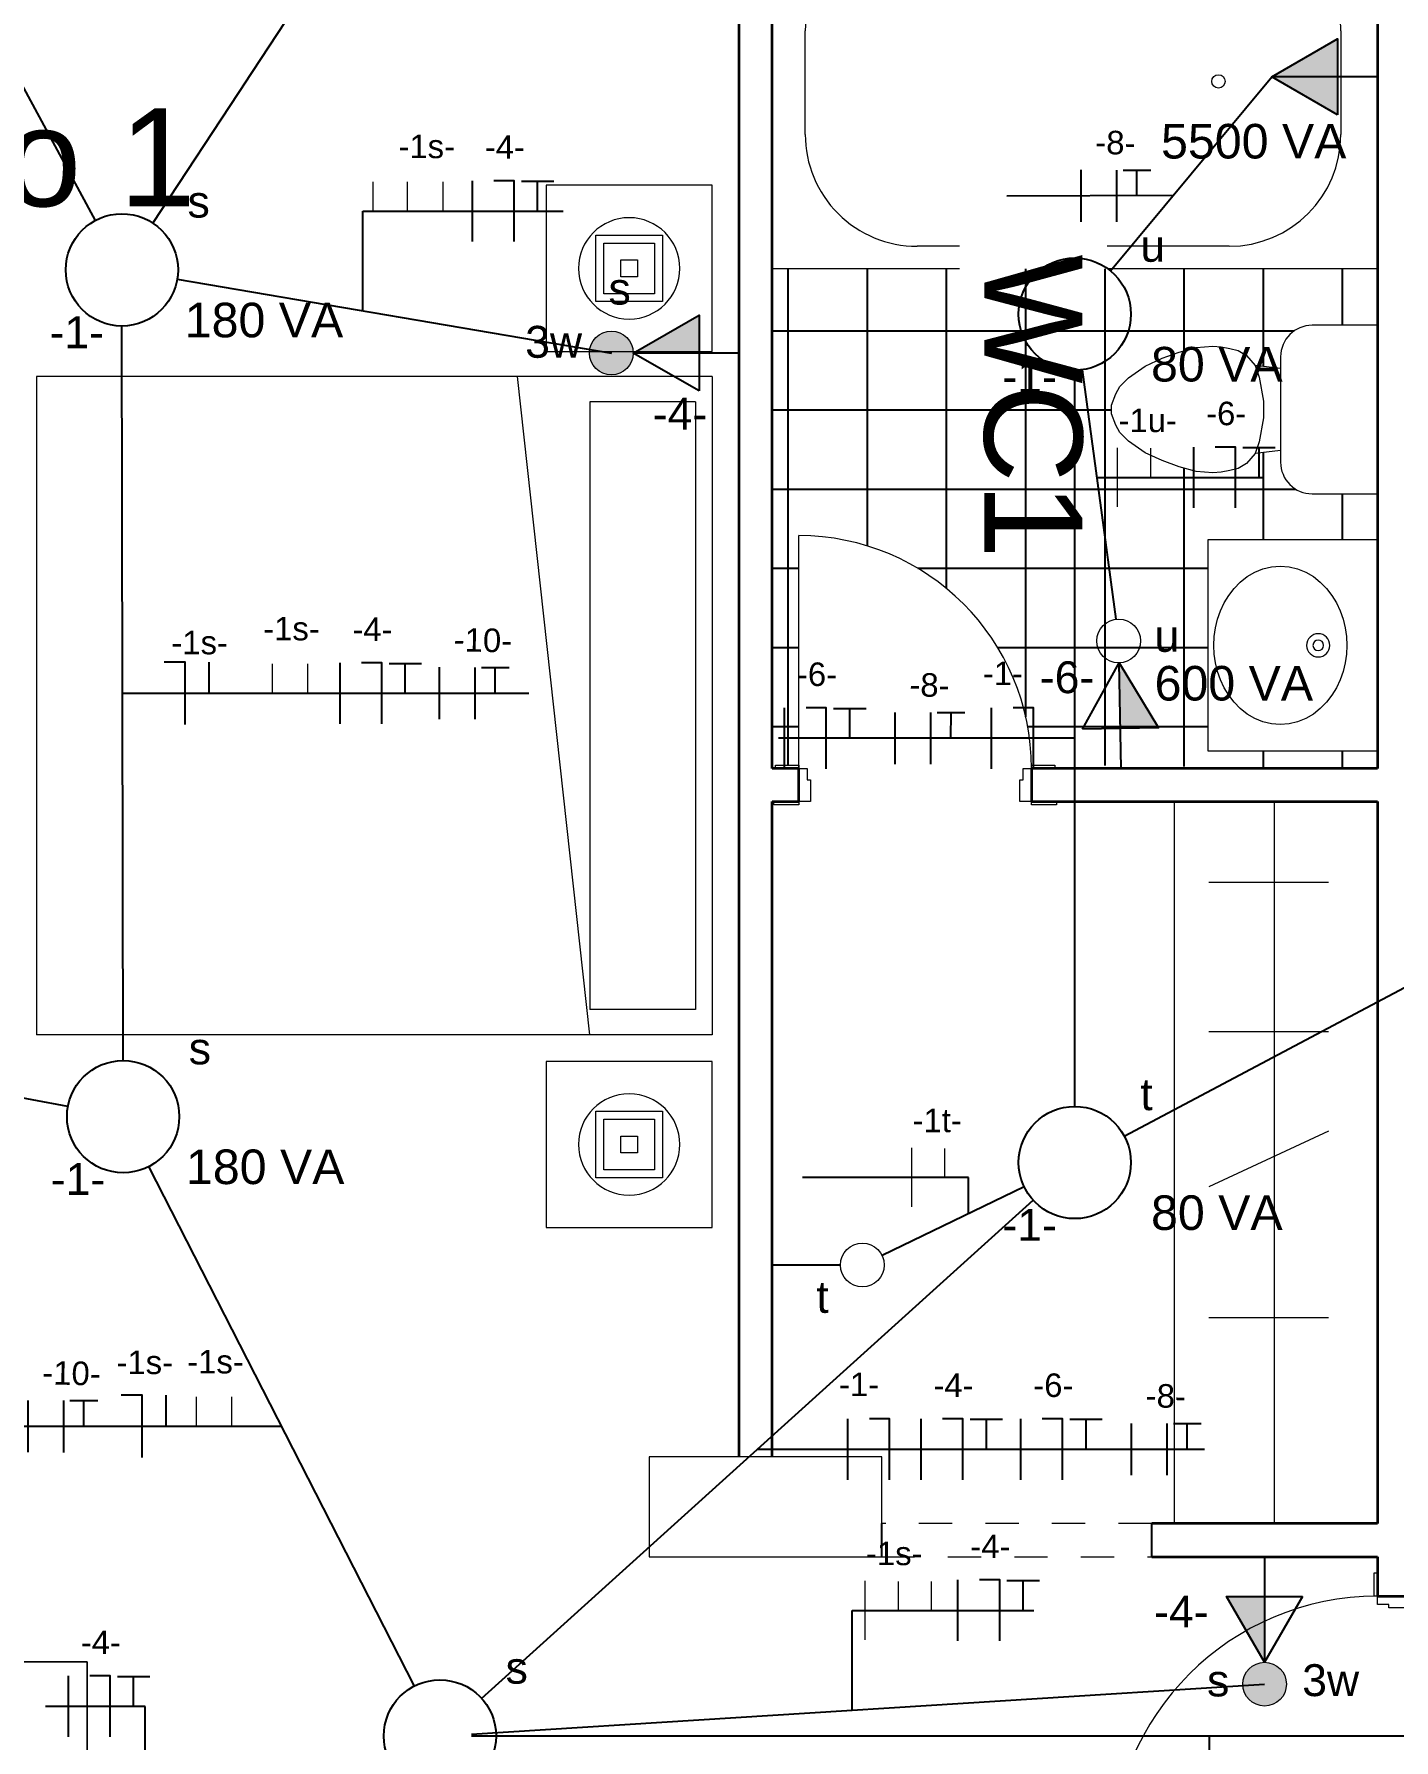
# Model space of a CAD drawing. Header units: metres. Extents: x -182 to 99, y 70 to 117.
# Drawn here: x -4.22 to -0.13, y 104.58 to 109.72 of the extents above; entities that cross this region are included whole.
import ezdxf

# ---------------------------------------------------------------- set-up
doc = ezdxf.new("R2010")
doc.units = ezdxf.units.M
doc.header["$LTSCALE"] = 0.01
doc.linetypes.add('Basculante', pattern=[0.003969, 0.002381, -0.001587])
for name, color, linetype, lineweight in [('A-ANNO-TEXT', 2, 'Continuous', 9), ('A-DETL', 5, 'Continuous', 9), ('A-DETL-GENF', 3, 'Basculante', 9), ('A-DOOR', 1, 'Continuous', 9), ('A-DOOR-FRAM', 1, 'Continuous', 13), ('A-WALL', 2, 'Continuous', 9), ('E-LITE-EQPM', 4, 'Continuous', 9), ('G-IMPT', 1, 'Continuous', 9), ('I-FURN', 6, 'Continuous', 9), ('P-SANR-FIXT', 6, 'Continuous', 9), ('S-COLS', 6, 'Continuous', 9)]:
    doc.layers.add(name, color=color, linetype=linetype, lineweight=lineweight)
for name, color, linetype in [('FIAÇÃO', 10, 'Continuous'), ('Força', 7, 'Continuous'), ('Iluminação', 7, 'Continuous')]:
    doc.layers.add(name, color=color, linetype=linetype)
doc.styles.add('Arial', font='arial.ttf', dxfattribs={"height": 0.29506})
doc.styles.add('Arial_2', font='arial.ttf', dxfattribs={"height": 0.258177})
doc.dimstyles.new('Diagonal', dxfattribs={"dimscale": 0.3048, "dimtxt": 0.258177, "dimasz": 1.025262, "dimexe": 0.984252, "dimexo": 0.615157, "dimgap": 0.04101, "dimtad": 1, "dimrnd": 0.01, "dimzin": 0, "dimdsep": 46, "dimtxsty": 'Arial_2', "dimblk1": 'OBLIQUE', "dimblk2": 'OBLIQUE', "dimsah": 1, "dimcen": 0.09, "dimse1": 1, "dimse2": 1, "dimazin": 0, "dimtfac": 1, "dimtix": 1, "dimtmove": 0, "dimatfit": 3, "dimfxl": 1, "dimtvp": 1, "dimtfill": 1, "dimtolj": 1, "dimtzin": 0, "dimarcsym": 2})

# ---------------------------------------------------------------- blocks, each defined once
blk = doc.blocks.new('Puerta de 1 hoja - 70 x 210 cm-V11-Nivel 4')
at = {"layer": 'A-DOOR', "lineweight": 13}
blk.add_line((0.6169, -0.05), (0.6169, -0.75), dxfattribs=at)
blk.add_arc((0.6169, -0.05), 0.7, 180, 270, dxfattribs=at)
at = {"layer": 'A-DOOR-FRAM'}
for p, q in [((-0.1581, 0.06), (-0.0831, 0.06)), ((-0.1581, 0.05), (-0.1581, 0.06)), ((-0.0831, 0.06), (-0.0831, 0.05)), ((0.6169, 0.05), (0.6169, 0.06)), ((0.6169, 0.06), (0.6919, 0.06)), ((0.6919, 0.06), (0.6919, 0.05)), ((-0.0831, 0.05), (-0.0481, 0.05)), ((-0.0481, 0.05), (-0.0481, -0.015)), ((0.5819, -0.015), (0.5819, 0.05)), ((0.5819, 0.05), (0.6169, 0.05)), ((-0.1531, -0.06), (-0.1531, -0.05)), ((-0.0831, -0.05), (-0.0831, -0.06)), ((-0.0581, -0.05), (-0.0831, -0.05)), ((-0.0581, -0.015), (-0.0581, -0.05)), ((-0.0481, -0.015), (-0.0581, -0.015)), ((0.5919, -0.015), (0.5819, -0.015)), ((0.5919, -0.05), (0.5919, -0.015)), ((0.6169, -0.05), (0.5919, -0.05)), ((0.6169, -0.06), (0.6169, -0.05)), ((0.6869, -0.05), (0.6869, -0.06)), ((-0.0831, -0.06), (-0.1531, -0.06)), ((0.6869, -0.06), (0.6169, -0.06))]:
    blk.add_line(p, q, dxfattribs=at)
blk = doc.blocks.new('Puerta de 1 hoja - 80 x 210 cm-196792-Nivel 4')
at = {"layer": 'A-DOOR', "lineweight": 13}
blk.add_line((0.6669, -0.05), (0.6669, -0.85), dxfattribs=at)
blk.add_arc((0.6669, -0.05), 0.8, 180, 270, dxfattribs=at)
at = {"layer": 'A-DOOR-FRAM'}
for p, q in [((-0.2081, 0.06), (-0.1331, 0.06)), ((-0.2081, 0.05), (-0.2081, 0.06)), ((-0.1331, 0.06), (-0.1331, 0.05)), ((0.6669, 0.05), (0.6669, 0.06)), ((0.6669, 0.06), (0.7419, 0.06)), ((0.7419, 0.06), (0.7419, 0.05)), ((-0.1331, 0.05), (-0.0981, 0.05)), ((-0.0981, 0.05), (-0.0981, -0.015)), ((0.6319, -0.015), (0.6319, 0.05)), ((0.6319, 0.05), (0.6669, 0.05)), ((-0.2031, -0.06), (-0.2031, -0.05)), ((-0.1331, -0.05), (-0.1331, -0.06)), ((-0.1081, -0.05), (-0.1331, -0.05)), ((-0.1081, -0.015), (-0.1081, -0.05)), ((-0.0981, -0.015), (-0.1081, -0.015)), ((0.6419, -0.015), (0.6319, -0.015)), ((0.6419, -0.05), (0.6419, -0.015)), ((0.6669, -0.05), (0.6419, -0.05)), ((0.6669, -0.06), (0.6669, -0.05)), ((0.7369, -0.05), (0.7369, -0.06)), ((-0.1331, -0.06), (-0.2031, -0.06)), ((0.7369, -0.06), (0.6669, -0.06))]:
    blk.add_line(p, q, dxfattribs=at)
blk = doc.blocks.new('M_Cama-Estándar - 1981 x 2032 mm - Matrimonio grande-171284-Nivel 4')
at = {"layer": 'I-FURN'}
for p, q in [((-0.719, 0.9704), (-0.719, -1.0616)), ((-0.719, 0.9704), (1.262, 0.9704)), ((1.262, 0.9704), (1.262, -1.0616)), ((-0.6428, 0.9196), (-0.6428, 0.6021)), ((-0.6428, 0.9196), (1.1858, 0.9196)), ((1.1858, 0.9196), (1.1858, 0.6021)), ((1.262, 0.6021), (-0.719, 0.3842)), ((-0.6428, 0.6021), (1.1858, 0.6021)), ((-0.719, -1.0616), (1.262, -1.0616))]:
    blk.add_line(p, q, dxfattribs=at)
blk = doc.blocks.new('Craftsman05 - 12ZFNB05_dwg-256066-Nivel 4')
at = {"layer": 'G-IMPT'}
for p, q in [((0.762, 1.4224), (0, 1.4224)), ((0, 1.4224), (0.762, 1.4224)), ((0.762, 0), (0.762, 1.4224)), ((0.762, 1.4224), (0.762, 0)), ((0.762, 0), (0, 0)), ((0, 0), (0.762, 0))]:
    blk.add_line(p, q, dxfattribs=at)
blk = doc.blocks.new('Craftsman05 - Craftsman05-256427-Nivel 4')
blk.add_blockref('Craftsman05 - 12ZFNB05_dwg-256066-Nivel 4', (0, 0))
blk = doc.blocks.new('M_Puerta-Hueco - 0813 x 2134mm-226122-Nivel 4')
at = {"layer": 'A-DETL-GENF'}
for p, q in [((0.3983, 0.05), (-0.4147, 0.05)), ((-0.4147, -0.05), (0.3983, -0.05))]:
    blk.add_line(p, q, dxfattribs=at)
at = {"layer": 'A-DETL-GENF', "linetype": 'Continuous', "lineweight": 25}
for p, q in [((-0.4147, 0.05), (-0.4147, -0.05)), ((0.3983, -0.05), (0.3983, 0.05))]:
    blk.add_line(p, q, dxfattribs=at)
blk = doc.blocks.new('Table basse - Centre en verre - Table basse - Centre en verre 2-258564-Nivel 4')
at = {"layer": 'I-FURN'}
for p, q in [((0.2653, 0.2891), (-0.2347, 0.2891)), ((-0.2347, 0.2891), (-0.2347, -0.2109)), ((0.2653, -0.2109), (0.2653, 0.2891)), ((-0.0847, -0.0609), (-0.0847, 0.1391)), ((-0.0847, 0.1391), (0.1153, 0.1391)), ((-0.0847, -0.0609), (-0.0847, 0.1391)), ((-0.0847, 0.1391), (0.1153, 0.1391)), ((0.1153, 0.1391), (0.1153, -0.0609)), ((0.1153, 0.1391), (0.1153, -0.0609)), ((0.1153, -0.0609), (-0.0847, -0.0609)), ((0.1153, -0.0609), (-0.0847, -0.0609)), ((-0.2347, -0.2109), (0.2653, -0.2109))]:
    blk.add_line(p, q, dxfattribs=at)
blk = doc.blocks.new('Lampe de bureau - Hémisphérique - Incandescente 60 watts -259517-Nivel 4')
at = {"layer": 'E-LITE-EQPM'}
for p, q in [((-0.0762, -0.0762), (-0.0762, 0.0762)), ((-0.0762, 0.0762), (0.0762, 0.0762)), ((0.0762, 0.0762), (0.0762, -0.0762)), ((-0.0254, -0.0254), (-0.0254, 0.0254)), ((-0.0254, 0.0254), (0.0254, 0.0254)), ((0.0254, 0.0254), (0.0254, -0.0254)), ((0.0254, -0.0254), (-0.0254, -0.0254)), ((0.0762, -0.0762), (-0.0762, -0.0762))]:
    blk.add_line(p, q, dxfattribs=at)
for start, end in [(360, 180), (180, 360)]:
    blk.add_arc((0, 0), 0.1524, start, end, dxfattribs=at)
blk = doc.blocks.new('M_Retrete-Doméstico-3D - M_Retrete-Doméstico-3D-238676-Nivel 4')
at = {"layer": 'P-SANR-FIXT'}
for p, q in [((-0.095, 0.254), (-0.0696, 0.2794)), ((-0.0696, 0.2794), (-0.0476, 0.2921)), ((-0.0476, 0.2921), (-0.0127, 0.3048)), ((-0.0127, 0.3048), (0.0127, 0.3048)), ((0.0127, 0.3048), (0.0476, 0.2921)), ((0.0476, 0.2921), (0.0696, 0.2794)), ((0.0696, 0.2794), (0.095, 0.254)), ((-0.1302, 0.2032), (-0.095, 0.254)), ((0.095, 0.254), (0.1302, 0.2032)), ((-0.1539, 0.1524), (-0.1302, 0.2032)), ((0.1302, 0.2032), (0.1539, 0.1524)), ((-0.1724, 0.1016), (-0.1539, 0.1524)), ((0.1539, 0.1524), (0.1724, 0.1016)), ((-0.1861, 0.0506), (-0.1724, 0.1016)), ((0.1724, 0.1016), (0.1861, 0.0506)), ((-0.1905, 0), (-0.1861, 0.0506)), ((0.1861, 0.0506), (0.1905, 0)), ((-0.1883, -0.0253), (-0.1905, 0)), ((-0.1838, -0.0508), (-0.1883, -0.0253)), ((-0.177, -0.0762), (-0.1838, -0.0508)), ((0.1838, -0.0508), (0.177, -0.0762)), ((0.1883, -0.0253), (0.1838, -0.0508)), ((0.1905, 0), (0.1883, -0.0253)), ((-0.1626, -0.1016), (-0.177, -0.0762)), ((-0.1323, -0.127), (-0.1626, -0.1016)), ((0.1626, -0.1016), (0.1323, -0.127)), ((0.177, -0.0762), (0.1626, -0.1016)), ((-0.0974, -0.1397), (-0.1323, -0.127)), ((-0.1235, -0.2038), (-0.1323, -0.127)), ((-0.0254, -0.1524), (-0.0974, -0.1397)), ((0.0254, -0.1524), (-0.0254, -0.1524)), ((0.0974, -0.1397), (0.0254, -0.1524)), ((0.1323, -0.127), (0.0974, -0.1397)), ((0.1235, -0.2038), (0.1323, -0.127)), ((0.1587, -0.2038), (-0.1588, -0.2038)), ((-0.2534, -0.2984), (-0.2534, -0.4947)), ((0.2534, -0.4947), (0.2534, -0.2984))]:
    blk.add_line(p, q, dxfattribs=at)
for centre, start, end in [((-0.1588, -0.2984), 90, 180), ((0.1587, -0.2984), 0, 90)]:
    blk.add_arc(centre, 0.0946, start, end, dxfattribs=at)
blk = doc.blocks.new('M_Lavabo - Oval - 635 mm x 510 mm - Privado-224825-Nivel 4')
at = {"layer": 'P-SANR-FIXT'}
for p, q in [((1.0218, -10.2437), (1.0218, -10.7537)), ((1.6568, -10.7537), (1.6568, -10.2437)), ((1.0218, -10.7537), (1.6568, -10.7537))]:
    blk.add_line(p, q, dxfattribs=at)
at = {"layer": 'P-SANR-FIXT', "flags": 128}
for points in [[(1.101, -10.5356), (1.1031, -10.5092), (1.1093, -10.4834), (1.1193, -10.4589), (1.1327, -10.4361), (1.1491, -10.4153), (1.168, -10.3967), (1.189, -10.3805), (1.2117, -10.3668), (1.2358, -10.3556), (1.2608, -10.3469), (1.2866, -10.3407), (1.3129, -10.337), (1.3393, -10.3358), (1.3658, -10.337), (1.3921, -10.3407), (1.4179, -10.3469), (1.4429, -10.3556), (1.4669, -10.3668), (1.4896, -10.3805), (1.5107, -10.3967), (1.5296, -10.4153), (1.546, -10.4361), (1.5594, -10.4589), (1.5694, -10.4834), (1.5756, -10.5092), (1.5777, -10.5356)], [(1.5777, -10.5356), (1.5756, -10.562), (1.5694, -10.5878), (1.5594, -10.6123), (1.546, -10.6352), (1.5296, -10.656), (1.5107, -10.6745), (1.4896, -10.6907), (1.4669, -10.7044), (1.4429, -10.7156), (1.4179, -10.7243), (1.3921, -10.7305), (1.3658, -10.7342), (1.3393, -10.7354), (1.3129, -10.7342), (1.2866, -10.7305), (1.2608, -10.7243), (1.2358, -10.7156), (1.2117, -10.7044), (1.189, -10.6907), (1.168, -10.6745), (1.1491, -10.656), (1.1327, -10.6352), (1.1193, -10.6123), (1.1093, -10.5878), (1.1031, -10.562), (1.101, -10.5356)]]:
    blk.add_lwpolyline(points, dxfattribs=at)
at = {"layer": 'P-SANR-FIXT'}
for radius, start, end in [(0.0349, 0, 180), (0.016, 0, 180), (0.016, 0, 180), (0.0349, 180, 360), (0.016, 180, 0), (0.016, 180, 0)]:
    blk.add_arc((1.3393, -10.4215), radius, start, end, dxfattribs=at)
blk = doc.blocks.new('M_Bañera de hidromasaje - 1830 mm x 1120 mm - Privado-227122-Nivel 4')
at = {"layer": 'P-SANR-FIXT'}
for p, q in [((0, 1.12), (1.82, 1.12)), ((0.4461, 1.0525), (1.3839, 1.0525)), ((0.1095, 0.404), (0.1095, 0.716)), ((1.7205, 0.716), (1.7205, 0.404)), ((1.3839, 0.0675), (0.4461, 0.0675)), ((1.82, 0), (0, 0))]:
    blk.add_line(p, q, dxfattribs=at)
blk.add_circle((0.4778, 0.5564), 0.02, dxfattribs=at)
for centre, radius, start, end in [((0.4461, 0.716), 0.3365, 90, 180), ((1.3839, 0.716), 0.3366, 360, 90), ((0.4461, 0.404), 0.3366, 180, 270), ((1.3839, 0.404), 0.3366, 270, 0)]:
    blk.add_arc(centre, radius, start, end, dxfattribs=at)
blk = doc.blocks.new('Pilar rectangular hormigón - 300 x 700 mm-V16-Nivel 4')
at = {"layer": 'S-COLS'}
for p, q in [((0.05, 0.35), (-0.15, 0.35)), ((-0.15, 0.35), (-0.15, -0.35)), ((0.15, -0.35), (0.15, 0.3485)), ((-0.15, -0.35), (0.15, -0.35))]:
    blk.add_line(p, q, dxfattribs=at)
blk = doc.blocks.new('_Oblique')
at = {"color": 0, "linetype": 'ByBlock', "lineweight": -2}
blk.add_line((-0.5, -0.5), (0.5, 0.5), dxfattribs=at)
blk = doc.blocks.new('*D441')
at = {"color": 0, "lineweight": -2, "transparency": 16777216}
blk.add_line((-6.0229, 115.63), (8.6451, 115.63), dxfattribs=at)
at = {"layer": 'Defpoints', "color": 0, "transparency": 16777216}
for p in [(-6.0229, 115.63), (8.6451, 115.63), (8.6451, 109.44)]:
    blk.add_point(p, dxfattribs=at)
at = {"color": 0, "lineweight": -2, "transparency": 16777216, "xscale": 0.3124999999999999, "yscale": 0.3124999999999999, "zscale": 0.3124999999999999, "rotation": 180}
blk.add_blockref('_Oblique', (-6.0229, 115.63), dxfattribs=at)
at = {"color": 0, "lineweight": -2, "transparency": 16777216, "xscale": 0.3124999999999999, "yscale": 0.3124999999999999, "zscale": 0.3124999999999999}
blk.add_blockref('_Oblique', (8.6451, 115.63), dxfattribs=at)
at = {"color": 0, "transparency": 16777216, "insert": (1.3111, 115.7743), "char_height": 0.25818, "attachment_point": 5, "style": 'Arial_2', "bg_fill": 3, "box_fill_scale": 1.1, "bg_fill_color": 256, "bg_fill_true_color": 13158600, "bg_fill_transparency": 0}
blk.add_mtext('\\A1;14.67', dxfattribs=at)
blk = doc.blocks.new('*D473')
at = {"color": 0, "lineweight": -2, "transparency": 16777216}
blk.add_line((17.086, 110.44), (17.086, 81.2458), dxfattribs=at)
at = {"layer": 'Defpoints', "color": 0, "transparency": 16777216}
for p in [(8.3862, 110.44), (-2.4818, 81.2458), (17.086, 81.2458)]:
    blk.add_point(p, dxfattribs=at)
at = {"color": 0, "lineweight": -2, "transparency": 16777216, "xscale": 0.3124999999999999, "yscale": 0.3124999999999999, "zscale": 0.3124999999999999}
for p, rotation in [((17.086, 110.44), 90), ((17.086, 81.2458), 270)]:
    blk.add_blockref('_Oblique', p, dxfattribs=dict(at, rotation=rotation))
at = {"color": 0, "transparency": 16777216, "insert": (16.9417, 95.8429), "char_height": 0.25818, "attachment_point": 5, "rotation": 90, "style": 'Arial_2', "bg_fill": 3, "box_fill_scale": 1.1, "bg_fill_color": 256, "bg_fill_true_color": 13158600, "bg_fill_transparency": 0}
blk.add_mtext('\\A1;29.19', dxfattribs=at)
blk = doc.blocks.new('F-N')
at = {"layer": 'FIAÇÃO'}
blk.add_line((2561.97, 1254.62), (2561.97, 1275.44), dxfattribs=at)
at = {"layer": 'FIAÇÃO', "color": 5}
blk.add_lwpolyline([(2576.26, 1254.62), (2576.26, 1275.44), (2569.32, 1275.44)], dxfattribs=at)
blk = doc.blocks.new('RN')
at = {"layer": 'FIAÇÃO', "color": 18, "true_color": 0x000000}
blk.add_line((2653.24, 1365.51), (2653.24, 1375.92), dxfattribs=at)
at = {"layer": 'FIAÇÃO', "color": 5}
blk.add_lwpolyline([(2645.19, 1355.09), (2645.19, 1375.92), (2638.25, 1375.92)], dxfattribs=at)
blk = doc.blocks.new('F-N-T')
at = {"layer": 'FIAÇÃO', "color": 1}
blk.add_line((2561.97, 1284.08), (2561.97, 1304.9), dxfattribs=at)
at = {"layer": 'FIAÇÃO', "color": 3}
blk.add_line((2584.31, 1294.33), (2584.31, 1304.75), dxfattribs=at)
at = {"layer": 'FIAÇÃO', "color": 5}
blk.add_lwpolyline([(2576.26, 1284.08), (2576.26, 1304.9), (2569.32, 1304.9)], dxfattribs=at)
at = {"layer": 'FIAÇÃO', "color": 3}
blk.add_lwpolyline([(2578.75, 1304.75), (2584.31, 1304.75), (2589.86, 1304.75)], dxfattribs=at)
blk = doc.blocks.new('F-F')
at = {"layer": 'FIAÇÃO'}
for p, q in [((2561.97, 1222.26), (2561.97, 1243.08)), ((2576.26, 1222.26), (2576.26, 1243.08))]:
    blk.add_line(p, q, dxfattribs=at)
at = {"layer": 'FIAÇÃO', "color": 3}
blk.add_line((2584.31, 1232.67), (2584.31, 1243.08), dxfattribs=at)
blk.add_lwpolyline([(2578.75, 1243.08), (2584.31, 1243.08), (2589.86, 1243.08)], dxfattribs=at)

msp = doc.modelspace()

# ---------------------------------------------------------------- linework, layer by layer
at = {"layer": 'A-DETL'}
for p, q in [((-0.7929, 105.2359), (-0.7929, 107.4072)), ((-0.4929, 107.4072), (-0.4929, 105.2359)), ((-0.6898, 107.1647), (-0.3298, 107.1647)), ((-0.6898, 106.7159), (-0.3298, 106.7159)), ((-0.3298, 106.4159), (-0.6898, 106.2481)), ((-0.6898, 105.8559), (-0.3298, 105.8559))]:
    msp.add_line(p, q, dxfattribs=at)
at = {"layer": 'A-WALL', "color": 7, "lineweight": 35}
for p, q in [((-0.1829, 110.24), (-0.1829, 107.5072)), ((-2.1029, 110.14), (-2.1029, 105.4359)), ((-2.0029, 107.5072), (-2.0029, 110.14)), ((-1.9229, 107.5072), (-2.0029, 107.5072)), ((-1.9229, 107.4072), (-1.9229, 107.5072)), ((-0.1829, 107.5072), (-1.2229, 107.5072)), ((-1.2229, 107.5072), (-1.2229, 107.4072)), ((-2.0029, 105.4359), (-2.0029, 107.4072)), ((-2.0029, 107.4072), (-1.9229, 107.4072)), ((-1.2229, 107.4072), (-0.1829, 107.4072)), ((-0.1829, 107.4072), (-0.1829, 105.2359)), ((-0.1829, 105.2359), (-0.8614, 105.2359)), ((-0.8614, 105.1359), (-0.1829, 105.1359)), ((-0.1829, 105.1359), (-0.1829, 105.0172)), ((-0.1829, 105.0172), (-0.0829, 105.0172))]:
    msp.add_line(p, q, dxfattribs=at)
at = {"layer": 'FIAÇÃO', "color": 18, "lineweight": 20, "true_color": 0x000000}
for p, q in [((-3.5059, 107.733), (-3.5059, 107.8214)), ((-3.3992, 107.733), (-3.3992, 107.8214)), ((-3.7345, 105.528), (-3.7345, 105.6164)), ((-3.6278, 105.528), (-3.6278, 105.6164))]:
    msp.add_line(p, q, dxfattribs=at)
at = {"layer": 'Força', "color": 0, "ltscale": 0.5}
for p, q in [((-2.7334, 109.1834), (-2.6312, 109.1834)), ((-3.1566, 107.733), (-3.0031, 107.733)), ((-3.0031, 107.733), (-2.7346, 107.733)), ((-4.1207, 106.4901), (-5.5052, 106.746)), ((-3.8887, 104.6857), (-4.1887, 104.6857)), ((-3.8887, 104.4857), (-3.8887, 104.6857))]:
    msp.add_line(p, q, dxfattribs=at)
at = {"layer": 'Iluminação', "color": 0, "ltscale": 0.5}
for p, q in [((-3.955, 106.6282), (-3.9582, 108.8377)), ((-3.9566, 107.733), (-3.1566, 107.733)), ((-3.0787, 104.7468), (-3.8779, 106.3092)), ((-3.4783, 105.528), (-4.2783, 105.528))]:
    msp.add_line(p, q, dxfattribs=at)
at = {"layer": 'Iluminação'}
for centre in [(-3.9547, 106.4595), (-3.0019, 104.5966)]:
    msp.add_circle(centre, 0.1688, dxfattribs=at)

# ---------------------------------------------------------------- block references
at = {"layer": 'A-DOOR'}
for name, p, rotation in [('Puerta de 1 hoja - 70 x 210 cm-V11-Nivel 4', (-1.306, 107.4572), 180), ('Puerta de 1 hoja - 80 x 210 cm-196792-Nivel 4', (-0.1329, 104.884), 269.9999999999999)]:
    msp.add_blockref(name, p, dxfattribs=dict(at, rotation=rotation))
msp.add_blockref('M_Puerta-Hueco - 0813 x 2134mm-226122-Nivel 4', (-1.2597, 105.1859), dxfattribs=at)
at = {"layer": 'E-LITE-EQPM'}
for p in [(-2.4329, 109.0111), (-2.4329, 106.3759)]:
    msp.add_blockref('Lampe de bureau - Hémisphérique - Incandescente 60 watts -259517-Nivel 4', p, dxfattribs=at)
at = {"layer": 'FIAÇÃO', "lineweight": 20, "xscale": 0.008784106945095342, "yscale": 0.008784106945095342, "zscale": 0.008784106945095342}
for p in [(-25.4091, 97.8124), (-25.8071, 96.362), (-26.624, 93.3147)]:
    msp.add_blockref('F-N-T', p, dxfattribs=at)
at = {"layer": 'FIAÇÃO', "lineweight": 20, "xscale": 0.007500000000000001, "yscale": 0.007500000000000001, "zscale": 0.007500000000000001, "rotation": 359.9548737758172}
for p in [(-22.2251, 98.5031), (-23.4625, 96.2981)]:
    msp.add_blockref('F-F', p, dxfattribs=at)
at = {"layer": 'FIAÇÃO', "xscale": 0.009000000000000001, "yscale": 0.009000000000000001, "zscale": 0.009000000000000001}
msp.add_blockref('RN', (-27.7045, 93.2385), dxfattribs=at)
at = {"layer": 'I-FURN'}
for p in [(-2.4482, 108.972), (-2.4482, 106.3368)]:
    msp.add_blockref('Table basse - Centre en verre - Table basse - Centre en verre 2-258564-Nivel 4', p, dxfattribs=at)
for name, p, rotation in [('M_Cama-Estándar - 1981 x 2032 mm - Matrimonio grande-171284-Nivel 4', (-3.1533, 107.9673), 269.9999999999998), ('Craftsman05 - Craftsman05-256427-Nivel 4', (-4.0629, 104.0572), 89.9999999999999)]:
    msp.add_blockref(name, p, dxfattribs=dict(at, rotation=rotation))
at = {"layer": 'Iluminação', "xscale": 0.009000000000000001, "yscale": 0.009000000000000001, "zscale": 0.009000000000000001}
msp.add_blockref('RN', (-27.5751, 95.4434), dxfattribs=at)
at = {"layer": 'P-SANR-FIXT'}
for name, p, rotation in [('M_Bañera de hidromasaje - 1830 mm x 1120 mm - Privado-227122-Nivel 4', (-0.1829, 110.13), 180), ('M_Retrete-Doméstico-3D - M_Retrete-Doméstico-3D-238676-Nivel 4', (-0.6776, 108.5866), 90.00000000000004), ('M_Lavabo - Oval - 635 mm x 510 mm - Privado-224825-Nivel 4', (10.0609, 109.2165), 270.0000000000001)]:
    msp.add_blockref(name, p, dxfattribs=dict(at, rotation=rotation))
at = {"layer": 'S-COLS', "rotation": 269.9999999999996}
msp.add_blockref('Pilar rectangular hormigón - 300 x 700 mm-V16-Nivel 4', (-2.0229, 105.2859), dxfattribs=at)

# ---------------------------------------------------------------- texts
at = {"layer": 'FIAÇÃO', "lineweight": 20, "style": 'Arial'}
for s, p in [('-4-', (-2.8672, 109.3407)), ('-1s-', (-3.5336, 107.8922)), ('-4-', (-3.2653, 107.8903)), ('-1s-', (-3.8097, 107.8503)), ('-1s-', (-3.9748, 105.6853)), ('-1s-', (-3.7622, 105.6872)), ('-4-', (-4.0821, 104.843))]:
    msp.add_text(s, height=0.07075, dxfattribs=at).set_placement(p)
for p in [(-2.9612, 107.8594), (-4.1986, 105.6545)]:
    msp.add_text('-10-', height=0.07075, rotation=358.7675, dxfattribs=at).set_placement(p)
at = {"layer": 'Iluminação', "lineweight": 20, "style": 'Arial'}
for s, height, p in [('-1-', 0.09589, (-4.176, 108.771)), ('3w', 0.09589, (-2.7457, 108.7422)), ('s', 0.0959, (-3.7574, 106.6169)), ('-1-', 0.09589, (-4.1724, 106.224)), ('s', 0.0959, (-2.8045, 104.754))]:
    msp.add_text(s, height=height, dxfattribs=at).set_placement(p)
at = {"layer": 'Iluminação', "lineweight": 20, "char_height": 0.104025, "width": 0.595396, "attachment_point": 8, "style": 'Arial'}
for insert in [(-3.5311, 108.8022), (-3.5275, 106.2552)]:
    msp.add_mtext('{\\H0.0275x;\\P\\P}180 VA', dxfattribs=dict(at, insert=insert))

# ---------------------------------------------------------------- next in the draw order: dimensions: what is measured, and where the dimension line sits
at = {"color": 1}
dim = msp.add_linear_dim(base=(8.6451, 115.63), p1=(-6.0229, 115.63), p2=(8.6451, 109.44), dimstyle='Diagonal', override={"dimpost": '<>'}, dxfattribs=at)
dim.commit()
dim.dimension.update_dxf_attribs({"geometry": '*D441', "text_midpoint": (1.3111, 115.7743)})

# ---------------------------------------------------------------- next in the draw order: texts
at = {"layer": 'A-ANNO-TEXT', "color": 7, "insert": (-5.3406, 109.4929), "char_height": 0.29506, "width": 2.2896, "attachment_point": 1, "line_spacing_factor": 0.938532, "style": 'Arial', "bg_fill": 3, "box_fill_scale": 1.25, "bg_fill_color": 7, "bg_fill_transparency": 0}
msp.add_mtext('Quarto 1', dxfattribs=at)

# ---------------------------------------------------------------- next in the draw order: dimensions: what is measured, and where the dimension line sits
at = {"color": 1}
dim = msp.add_linear_dim(base=(17.086, 81.2458), p1=(8.3862, 110.44), p2=(-2.4818, 81.2458), angle=90, dimstyle='Diagonal', override={"dimpost": '<>'}, dxfattribs=at)
dim.commit()
dim.dimension.update_dxf_attribs({"geometry": '*D473', "text_midpoint": (16.9417, 95.8429)})

# ---------------------------------------------------------------- next in the draw order: hatches: boundary and pattern name
at = {"layer": 'Iluminação'}
for points in [[(-0.5005, 109.5873), (-0.3027, 109.5873), (-0.3027, 109.7015)], [(-2.4205, 108.7565), (-2.2227, 108.7565), (-2.2227, 108.8707)], [(-0.9596, 107.8247), (-0.9557, 107.627), (-0.8415, 107.6293)], [(-0.5221, 104.8183), (-0.5221, 105.0161), (-0.6363, 105.0161)]]:
    msp.add_hatch(color=256, dxfattribs=at).paths.add_polyline_path(points)
at = {"layer": 'Iluminação', "ltscale": 0.5}
h = msp.add_hatch(color=0, dxfattribs=at)
h.set_gradient(color1=(255, 255, 255), tint=1)
h.paths.add_polyline_path([(-0.3027, 109.4731), (-0.3027, 109.5873), (-0.5005, 109.5873)])

# ---------------------------------------------------------------- next in the draw order: linework, layer by layer
at = {"layer": 'FIAÇÃO', "color": 18, "lineweight": 20, "true_color": 0x000000}
for p, q in [((-3.2025, 109.1834), (-3.2025, 109.2718)), ((-3.0991, 109.1834), (-3.0991, 109.2718)), ((-2.9925, 109.1834), (-2.9925, 109.2718)), ((-0.8639, 108.3815), (-0.8639, 108.4699)), ((-1.4833, 106.2757), (-1.4833, 106.3641)), ((-1.6233, 104.9733), (-1.6233, 105.0618)), ((-1.5233, 104.9733), (-1.5233, 105.0618))]:
    msp.add_line(p, q, dxfattribs=at)
at = {"layer": 'FIAÇÃO', "lineweight": 20}
for p, q in [((-0.9639, 108.2942), (-0.9639, 108.4711)), ((-1.5833, 106.1884), (-1.5833, 106.3653)), ((-1.7233, 104.8861), (-1.7233, 105.063))]:
    msp.add_line(p, q, dxfattribs=at)
at = {"layer": 'Força', "color": 0, "ltscale": 0.5}
for p, q in [((-3.8657, 109.1475), (-2.6905, 110.935)), ((-4.0383, 109.1551), (-4.9652, 110.88)), ((-0.7967, 109.2304), (-1.2967, 109.2278)), ((-1.5929, 107.5976), (-1.9839, 107.5976)), ((-1.2474, 105.4591), (-0.7026, 105.4591)), ((-1.262, 104.9745), (-1.2157, 104.9745))]:
    msp.add_line(p, q, dxfattribs=at)
at = {"layer": 'Iluminação'}
for p, q in [((-0.3027, 109.5873), (-0.5005, 109.5873)), ((-0.1829, 109.5873), (-0.3027, 109.5873)), ((-2.1029, 108.7565), (-2.4205, 108.7565)), ((-0.9533, 107.5072), (-0.9596, 107.8247)), ((-1.7972, 106.0133), (-2.0029, 106.0133)), ((-0.5221, 105.1359), (-0.5221, 105.0161)), ((-0.5221, 105.0161), (-0.5221, 104.8183))]:
    msp.add_line(p, q, dxfattribs=at)
at = {"layer": 'Iluminação', "color": 0, "ltscale": 0.5}
for p, q in [((-3.2334, 108.8834), (-3.2334, 109.1834)), ((-3.2334, 109.1834), (-2.7334, 109.1834)), ((-3.792, 108.9782), (-2.4863, 108.7565)), ((-0.9438, 106.4007), (1.4262, 107.6588)), ((-1.0929, 107.5976), (-1.5929, 107.5976)), ((-1.4121, 106.2769), (-1.9121, 106.2769)), ((-1.4121, 106.1674), (-1.4121, 106.2769)), ((-2.8766, 104.7097), (-1.2181, 106.2084)), ((-1.2448, 106.2482), (-1.6721, 106.042)), ((-2.0474, 105.4591), (-1.2474, 105.4591)), ((-1.762, 104.6745), (-1.762, 104.9745)), ((-1.762, 104.9745), (-1.262, 104.9745)), ((-2.907, 104.6025), (-0.5221, 104.7525)), ((1.4565, 104.5966), (-2.907, 104.5966)), ((-0.6883, 104.5966), (-0.6883, 104.2966))]:
    msp.add_line(p, q, dxfattribs=at)
at = {"layer": 'Iluminação'}
for points in [[(-0.3027, 109.4731), (-0.5005, 109.5873), (-0.3027, 109.7015)], [(-2.2227, 108.6423), (-2.4205, 108.7565), (-2.2227, 108.8707)], [(-1.0699, 107.6247), (-0.9596, 107.8247), (-0.8415, 107.6293)], [(-0.4079, 105.0161), (-0.5221, 104.8183), (-0.6363, 105.0161)]]:
    msp.add_lwpolyline(points, close=True, dxfattribs=at)
for centre in [(-3.9584, 109.0065), (-1.0929, 106.3216)]:
    msp.add_circle(centre, 0.1688, dxfattribs=at)
at = {"layer": 'Iluminação', "lineweight": 20}
for centre in [(-2.4863, 108.7565), (-0.9609, 107.8905), (-1.7314, 106.0133), (-0.5221, 104.7525)]:
    msp.add_circle(centre, 0.0658, dxfattribs=at)

# ---------------------------------------------------------------- next in the draw order: block references
at = {"layer": 'FIAÇÃO', "lineweight": 20, "xscale": 0.008784106945095342, "yscale": 0.008784106945095342, "zscale": 0.008784106945095342}
for name, p in [('F-N-T', (-23.2396, 97.0111)), ('F-N-T', (-24.4702, 96.2266)), ('F-N', (-23.8475, 96.4854)), ('F-N', (-24.2798, 94.3469)), ('F-N-T', (-24.0596, 94.0881)), ('F-N-T', (-23.7596, 94.0881)), ('F-N-T', (-23.9488, 93.6036))]:
    msp.add_blockref(name, p, dxfattribs=at)
at = {"layer": 'FIAÇÃO', "lineweight": 20, "xscale": 0.007500000000000001, "yscale": 0.007500000000000001, "zscale": 0.007500000000000001, "rotation": 359.9548737758172}
for p in [(-20.8547, 98.3677), (-20.1441, 96.2291)]:
    msp.add_blockref('F-F', p, dxfattribs=at)

# ---------------------------------------------------------------- next in the draw order: texts
at = {"layer": 'A-ANNO-TEXT', "color": 7, "insert": (-1.0699, 109.0532), "char_height": 0.29506, "width": 0.93599, "attachment_point": 1, "rotation": 270, "line_spacing_factor": 0.938532, "style": 'Arial', "bg_fill": 3, "box_fill_scale": 1.25, "bg_fill_color": 7, "bg_fill_transparency": 0}
msp.add_mtext('WC1', dxfattribs=at)
at = {"layer": 'FIAÇÃO', "lineweight": 20, "style": 'Arial'}
for s, p in [('-1s-', (-3.1269, 109.3426)), ('-1u-', (-0.9613, 108.5186)), ('-6-', (-0.6978, 108.5393)), ('-6-', (-1.9284, 107.7549)), ('-1-', (-1.3695, 107.7576)), ('-1t-', (-1.5808, 106.4128)), ('-1-', (-1.8018, 105.6191)), ('-4-', (-1.5178, 105.6164)), ('-6-', (-1.2177, 105.6164)), ('-4-', (-1.4069, 105.1318)), ('-1s-', (-1.7208, 105.1105))]:
    msp.add_text(s, height=0.07075, dxfattribs=at).set_placement(p)
for p in [(-1.0317, 109.3554), (-1.5908, 107.724), (-0.8802, 105.5855)]:
    msp.add_text('-8-', height=0.07075, rotation=358.7675, dxfattribs=at).set_placement(p)
at = {"layer": 'Iluminação', "lineweight": 20, "style": 'Arial'}
for s, height, p in [('s', 0.0959, (-3.761, 109.1639)), ('u', 0.0959, (-0.8955, 109.031)), ('s', 0.0959, (-2.495, 108.9022)), ('-4-', 0.09589, (-2.3621, 108.5259)), ('u', 0.0959, (-0.8531, 107.8577)), ('-6-', 0.09589, (-1.1979, 107.7333)), ('t', 0.0959, (-0.8955, 106.479)), ('-1-', 0.09589, (-1.3105, 106.0861)), ('-4-', 0.09589, (-0.8541, 104.923)), ('s', 0.0959, (-0.6951, 104.7157)), ('3w', 0.09589, (-0.4089, 104.7166))]:
    msp.add_text(s, height=height, dxfattribs=at).set_placement(p)
at = {"layer": 'Iluminação', "lineweight": 20, "width": 0.595396, "attachment_point": 8, "style": 'Arial'}
for s, insert, char_height in [('{\\H0.0275x;\\P\\P}5500 VA', (-0.5546, 109.3401), 0.104025), ('{\\H0.0275x;\\P\\P}80 VA', (-0.6656, 108.6693), 0.104025), ('{\\H0.0275x;\\P\\P}600 VA', (-0.6145, 107.7097), 0.104025), ('{\\H0.0275x;\\P\\P}80 VA', (-0.6656, 106.1173), 0.104025), ('{\\H0.0275x;\\P}t', (-1.8512, 105.8683), 0.095887)]:
    msp.add_mtext(s, dxfattribs=dict(at, insert=insert, char_height=char_height))

# ---------------------------------------------------------------- next in the draw order: hatches: boundary and pattern name
at = {"transparency": 33554687}
h = msp.add_hatch(dxfattribs=at)
h.set_pattern_fill('NET', color=251, scale=0.075)
h.set_pattern_definition([(0, (-7.43142, 1e-14), (0, 0.238125), []), (90, (-7.43142, 1e-14), (-0.238125, 0), [])])
h.paths.add_polyline_path([(-0.6929, 108.1947), (-0.1829, 108.1947), (-0.1829, 108.3332), (-0.3791, 108.3332, -0.414214), (-0.4737, 108.4278), (-0.4737, 108.4631), (-0.5506, 108.4542), (-0.576, 108.424), (-0.6014, 108.4096), (-0.6268, 108.4028), (-0.6522, 108.3983), (-0.6776, 108.3961), (-0.7282, 108.4005), (-0.7792, 108.4142), (-0.83, 108.4326), (-0.8808, 108.4563), (-0.9316, 108.4916), (-0.957, 108.517), (-0.9697, 108.539), (-0.9824, 108.5739), (-0.9824, 108.5993), (-0.9697, 108.6342), (-0.957, 108.6562), (-0.9316, 108.6816), (-0.8808, 108.7168), (-0.83, 108.7405), (-0.7792, 108.759), (-0.7282, 108.7726), (-0.6776, 108.7771), (-0.6522, 108.7749), (-0.6268, 108.7704), (-0.6014, 108.7636), (-0.576, 108.7492), (-0.5506, 108.7189), (-0.4737, 108.7101), (-0.4737, 108.7453, -0.414214), (-0.3791, 108.84), (-0.1829, 108.84), (-0.1829, 109.01), (-2.0029, 109.01), (-2.0029, 107.5072), (-1.9929, 107.5172), (-1.9229, 107.5172), (-1.9229, 108.2072), (-1.8829, 108.2072), (-1.8829, 108.206, -0.393435), (-1.2229, 107.5172), (-1.1529, 107.5172), (-0.1829, 107.5072), (-0.1829, 107.5597), (-0.6929, 107.5597)])
h.paths.add_polyline_path([(-1.5261, 109.1572), (-1.5261, 108.047), (-0.918, 108.047), (-0.918, 109.1572)], flags=9)
at = {"layer": 'Iluminação', "ltscale": 0.5}
h = msp.add_hatch(dxfattribs=at)
h.set_pattern_fill('ANGLE', color=256)
h.set_pattern_definition([(0, (0, 0), (0, 6.985), [5.08, -1.905]), (90, (0, 0), (-6.985, 4e-16), [5.08, -1.905])])
h.paths.add_polyline_path([(-0.4563, 104.7525, 1), (-0.5879, 104.7525, 1)])
h.paths.add_polyline_path([(-2.4205, 108.7565, 1), (-2.5521, 108.7565, 1)])
h.paths.add_polyline_path([(2.9158, 107.3059, 1), (2.7842, 107.3059, 1)])
h.paths.add_polyline_path([(0.2342, 107.5186, 1), (0.3658, 107.5186, 1)])
h.paths.add_polyline_path([(3.1136, 109.6921), (2.9158, 109.5779), (3.1136, 109.5779)])
h.paths.add_polyline_path([(8.1275, 108.982, 1), (7.9959, 108.982, 1)])
h.paths.add_polyline_path([(5.3634, 106.3846, 1), (5.495, 106.3846, 1)])
h = msp.add_hatch(color=0, dxfattribs=at)
h.set_gradient(color1=(255, 255, 255), tint=1)
h.paths.add_polyline_path([(-0.4563, 104.7525, 1), (-0.5879, 104.7525, 1)])
h.paths.add_polyline_path([(-2.5521, 108.7565, 1), (-2.4205, 108.7565, 1)])
h.paths.add_polyline_path([(5.3634, 106.3846, 1), (5.495, 106.3846, 1)])
h.paths.add_polyline_path([(8.1275, 108.982, 1), (7.9959, 108.982, 1)])

# ---------------------------------------------------------------- next in the draw order: linework, layer by layer
at = {"layer": 'Força', "color": 0, "ltscale": 0.5}
msp.add_line((-0.9851, 109.0034), (-0.5005, 109.5873), dxfattribs=at)
at = {"layer": 'Iluminação', "color": 0, "ltscale": 0.5}
for p, q in [((-1.0929, 106.4903), (-1.0929, 108.7048)), ((-1.0704, 108.7063), (-0.9697, 107.9557)), ((-1.0269, 108.382), (-0.5269, 108.382))]:
    msp.add_line(p, q, dxfattribs=at)
at = {"layer": 'Iluminação'}
msp.add_circle((-1.0929, 108.8736), 0.1688, dxfattribs=at)

# ---------------------------------------------------------------- next in the draw order: block references
at = {"layer": 'FIAÇÃO', "lineweight": 20, "xscale": 0.007500000000000001, "yscale": 0.007500000000000001, "zscale": 0.007500000000000001, "rotation": 359.9548737758172}
msp.add_blockref('F-F', (-20.2957, 99.9991), dxfattribs=at)

# ---------------------------------------------------------------- next in the draw order: texts
at = {"layer": 'Iluminação', "lineweight": 20, "style": 'Arial'}
msp.add_text('-1-', height=0.09589, dxfattribs=at).set_placement((-1.3105, 108.6381))

doc.saveas('drawing.dxf')
